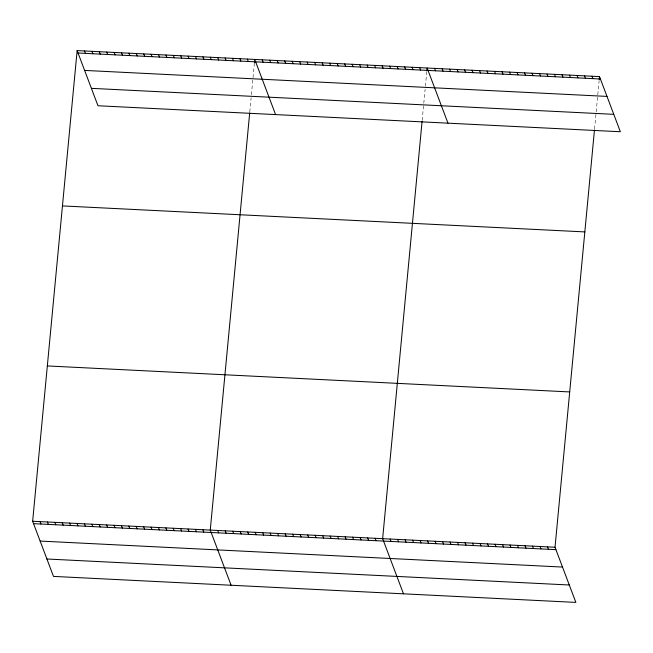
<?xml version="1.0" encoding="UTF-8"?>
<svg xmlns="http://www.w3.org/2000/svg" width="653" height="653" viewBox="0 0 653 653"><rect width="100%" height="100%" fill="white"/><g stroke="black" fill="none" stroke-linecap="round" stroke-linejoin="round"><path stroke-width="0.49" stroke-dasharray="3.27 2.45" d="M249.789 111.883L251.119 97.762M251.405 94.734L254.458 62.459M422.173 120.462L423.691 104.325M423.789 103.313L425.127 89.192M425.413 86.172L426.744 72.05M594.557 129.041L596.075 112.904M596.173 111.892L599.128 80.629"/><path stroke-width="0.98" d="M594.459 130.045L555.026 547.247L575.864 602.401L53.489 576.403L32.65 521.257L77.136 50.599L599.511 76.597L620.35 131.743L97.974 105.753L77.136 50.599M249.691 112.887L210.258 530.089L231.097 585.243M254.458 62.459L254.743 59.439L275.582 114.585M422.075 121.466L382.642 538.668L403.481 593.822M426.842 71.038L427.127 68.018L447.966 123.164M599.225 79.617L599.511 76.597M78.042 53.007L600.417 79.005M84.621 70.41L606.996 96.407M91.396 88.343L613.771 114.34M62.451 205.915L584.827 231.913M47.326 365.941L569.702 391.931M32.65 521.257L555.026 547.247M33.556 523.657L555.932 549.655M40.135 541.068L562.511 567.065M46.91 559.001L569.285 584.998M592.018 76.221L592.924 78.629M584.517 75.846L585.431 78.254M577.023 75.479L577.938 77.878M569.53 75.103L570.436 77.511M562.037 74.728L562.943 77.136M554.544 74.36L555.45 76.76M547.043 73.985L547.957 76.393M539.549 73.609L540.464 76.017M532.056 73.234L532.962 75.642M524.563 72.867L525.469 75.275M517.062 72.491L517.976 74.899M509.569 72.116L510.483 74.524M502.075 71.748L502.981 74.148M494.582 71.373L495.488 73.781M487.089 70.997L487.995 73.405M479.588 70.63L480.502 73.03M472.095 70.255L473.009 72.663M464.601 69.879L465.507 72.287M457.108 69.504L458.014 71.912M449.607 69.136L450.521 71.544M442.114 68.761L443.028 71.169M434.62 68.385L435.527 70.793M419.634 67.643L420.54 70.051M412.133 67.267L413.047 69.675M404.64 66.9L405.554 69.3M397.146 66.524L398.052 68.932M389.653 66.149L390.559 68.557M382.16 65.782L383.066 68.181M374.659 65.406L375.573 67.814M367.166 65.031L368.072 67.439M547.532 546.879L548.438 549.287M359.672 64.655L360.578 67.063M540.039 546.504L540.945 548.912M352.179 64.288L353.085 66.696M532.538 546.128L533.452 548.536M344.678 63.912L345.592 66.32M525.045 545.761L525.959 548.169M337.185 63.537L338.099 65.945M517.551 545.386L518.458 547.794M329.692 63.17L330.598 65.569M510.058 545.01L510.964 547.418M322.198 62.794L323.104 65.202M502.565 544.643L503.471 547.043M314.705 62.419L315.611 64.827M495.064 544.267L495.978 546.675M307.204 62.051L308.118 64.451M487.571 543.892L488.485 546.3M299.711 61.676L300.625 64.084M480.077 543.525L480.983 545.924M292.218 61.3L293.124 63.708M472.584 543.149L473.49 545.557M284.724 60.925L285.63 63.333M465.083 542.774L465.997 545.182M277.223 60.558L278.137 62.966M457.59 542.398L458.504 544.806M269.73 60.182L270.644 62.59M450.097 542.031L451.003 544.439M262.237 59.807L263.143 62.215M442.603 541.655L443.509 544.063M435.11 541.28L436.016 543.688M247.34 59.072L248.254 61.472M427.609 540.913L428.523 543.32M239.945 58.697L240.851 61.104M420.116 540.537L421.03 542.945M232.541 58.329L233.448 60.737M412.623 540.162L413.529 542.57M225.138 57.962L226.052 60.37M405.129 539.794L406.035 542.194M217.743 57.595L218.649 60.003M397.628 539.419L398.542 541.827M210.339 57.227L211.246 59.635M390.135 539.043L391.049 541.451M202.936 56.86L203.85 59.268M195.541 56.493L196.447 58.901M375.149 538.301L376.055 540.708M188.137 56.125L189.052 58.525M367.655 537.925L368.561 540.333M180.742 55.75L181.648 58.158M360.154 537.55L361.068 539.958M173.339 55.383L174.245 57.791M352.661 537.182L353.575 539.59M165.935 55.015L166.85 57.423M345.168 536.807L346.074 539.215M158.54 54.648L159.446 57.056M337.674 536.431L338.581 538.839M151.137 54.281L152.043 56.689M330.181 536.064L331.087 538.464M143.733 53.913L144.648 56.321M322.68 535.689L323.594 538.096M136.338 53.546L137.244 55.954M315.187 535.313L316.093 537.721M128.935 53.179L129.849 55.587M307.694 534.946L308.6 537.346M121.54 52.811L122.446 55.211M300.2 534.57L301.106 536.978M114.136 52.436L115.042 54.844M292.699 534.195L293.613 536.603M106.733 52.069L107.647 54.477M285.206 533.819L286.12 536.227M99.338 51.701L100.244 54.109M277.713 533.452L278.619 535.86M91.934 51.334L92.84 53.742M270.22 533.077L271.126 535.484M84.531 50.967L85.445 53.375M262.726 532.701L263.632 535.109M255.225 532.334L256.139 534.742M247.732 531.958L248.646 534.366M240.239 531.583L241.145 533.991M232.746 531.216L233.652 533.615M225.244 530.84L226.158 533.248M217.751 530.465L218.665 532.872M202.854 529.722L203.769 532.13M195.459 529.354L196.365 531.762M188.056 528.987L188.97 531.395M180.661 528.62L181.567 531.028M173.257 528.253L174.163 530.66M165.854 527.885L166.768 530.293M158.459 527.518L159.365 529.926M151.055 527.151L151.961 529.55M143.652 526.775L144.566 529.183M136.257 526.408L137.163 528.816M128.853 526.04L129.767 528.448M121.458 525.673L122.364 528.081M114.055 525.306L114.961 527.714M106.651 524.939L107.565 527.346M99.256 524.571L100.162 526.979M91.853 524.204L92.759 526.604M84.449 523.828L85.363 526.236M77.054 523.461L77.96 525.869M69.651 523.094L70.565 525.502M62.255 522.726L63.161 525.134M54.852 522.359L55.758 524.767M47.449 521.992L48.363 524.4M40.053 521.625L40.959 524.033"/></g></svg>
